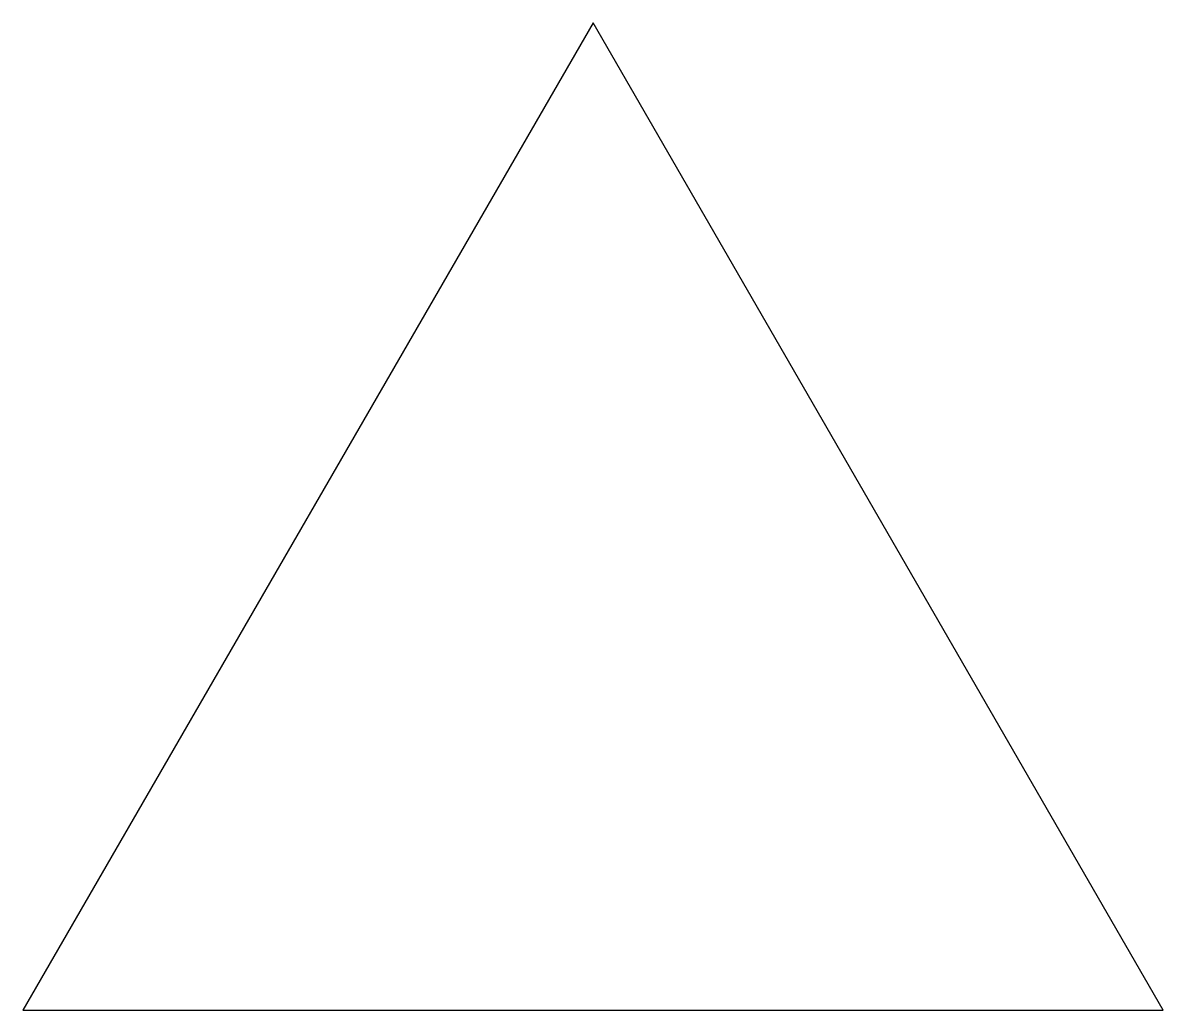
# Model space of a CAD drawing. Extents: x -1.73 to 1.73, y -1 to 2.
import ezdxf

# ---------------------------------------------------------------- set-up
doc = ezdxf.new("R2010")
doc.units = 0
doc.layers.get('0').update_dxf_attribs({"linetype": 'CONTINUOUS'})

msp = doc.modelspace()

# ---------------------------------------------------------------- linework, layer by layer
at = {"color": 0}
for p, q in [((0, 2), (-1.7321, -1)), ((1.7321, -1), (0, 2)), ((-1.7321, -1), (1.7321, -1))]:
    msp.add_line(p, q, dxfattribs=at)

doc.saveas('drawing.dxf')
